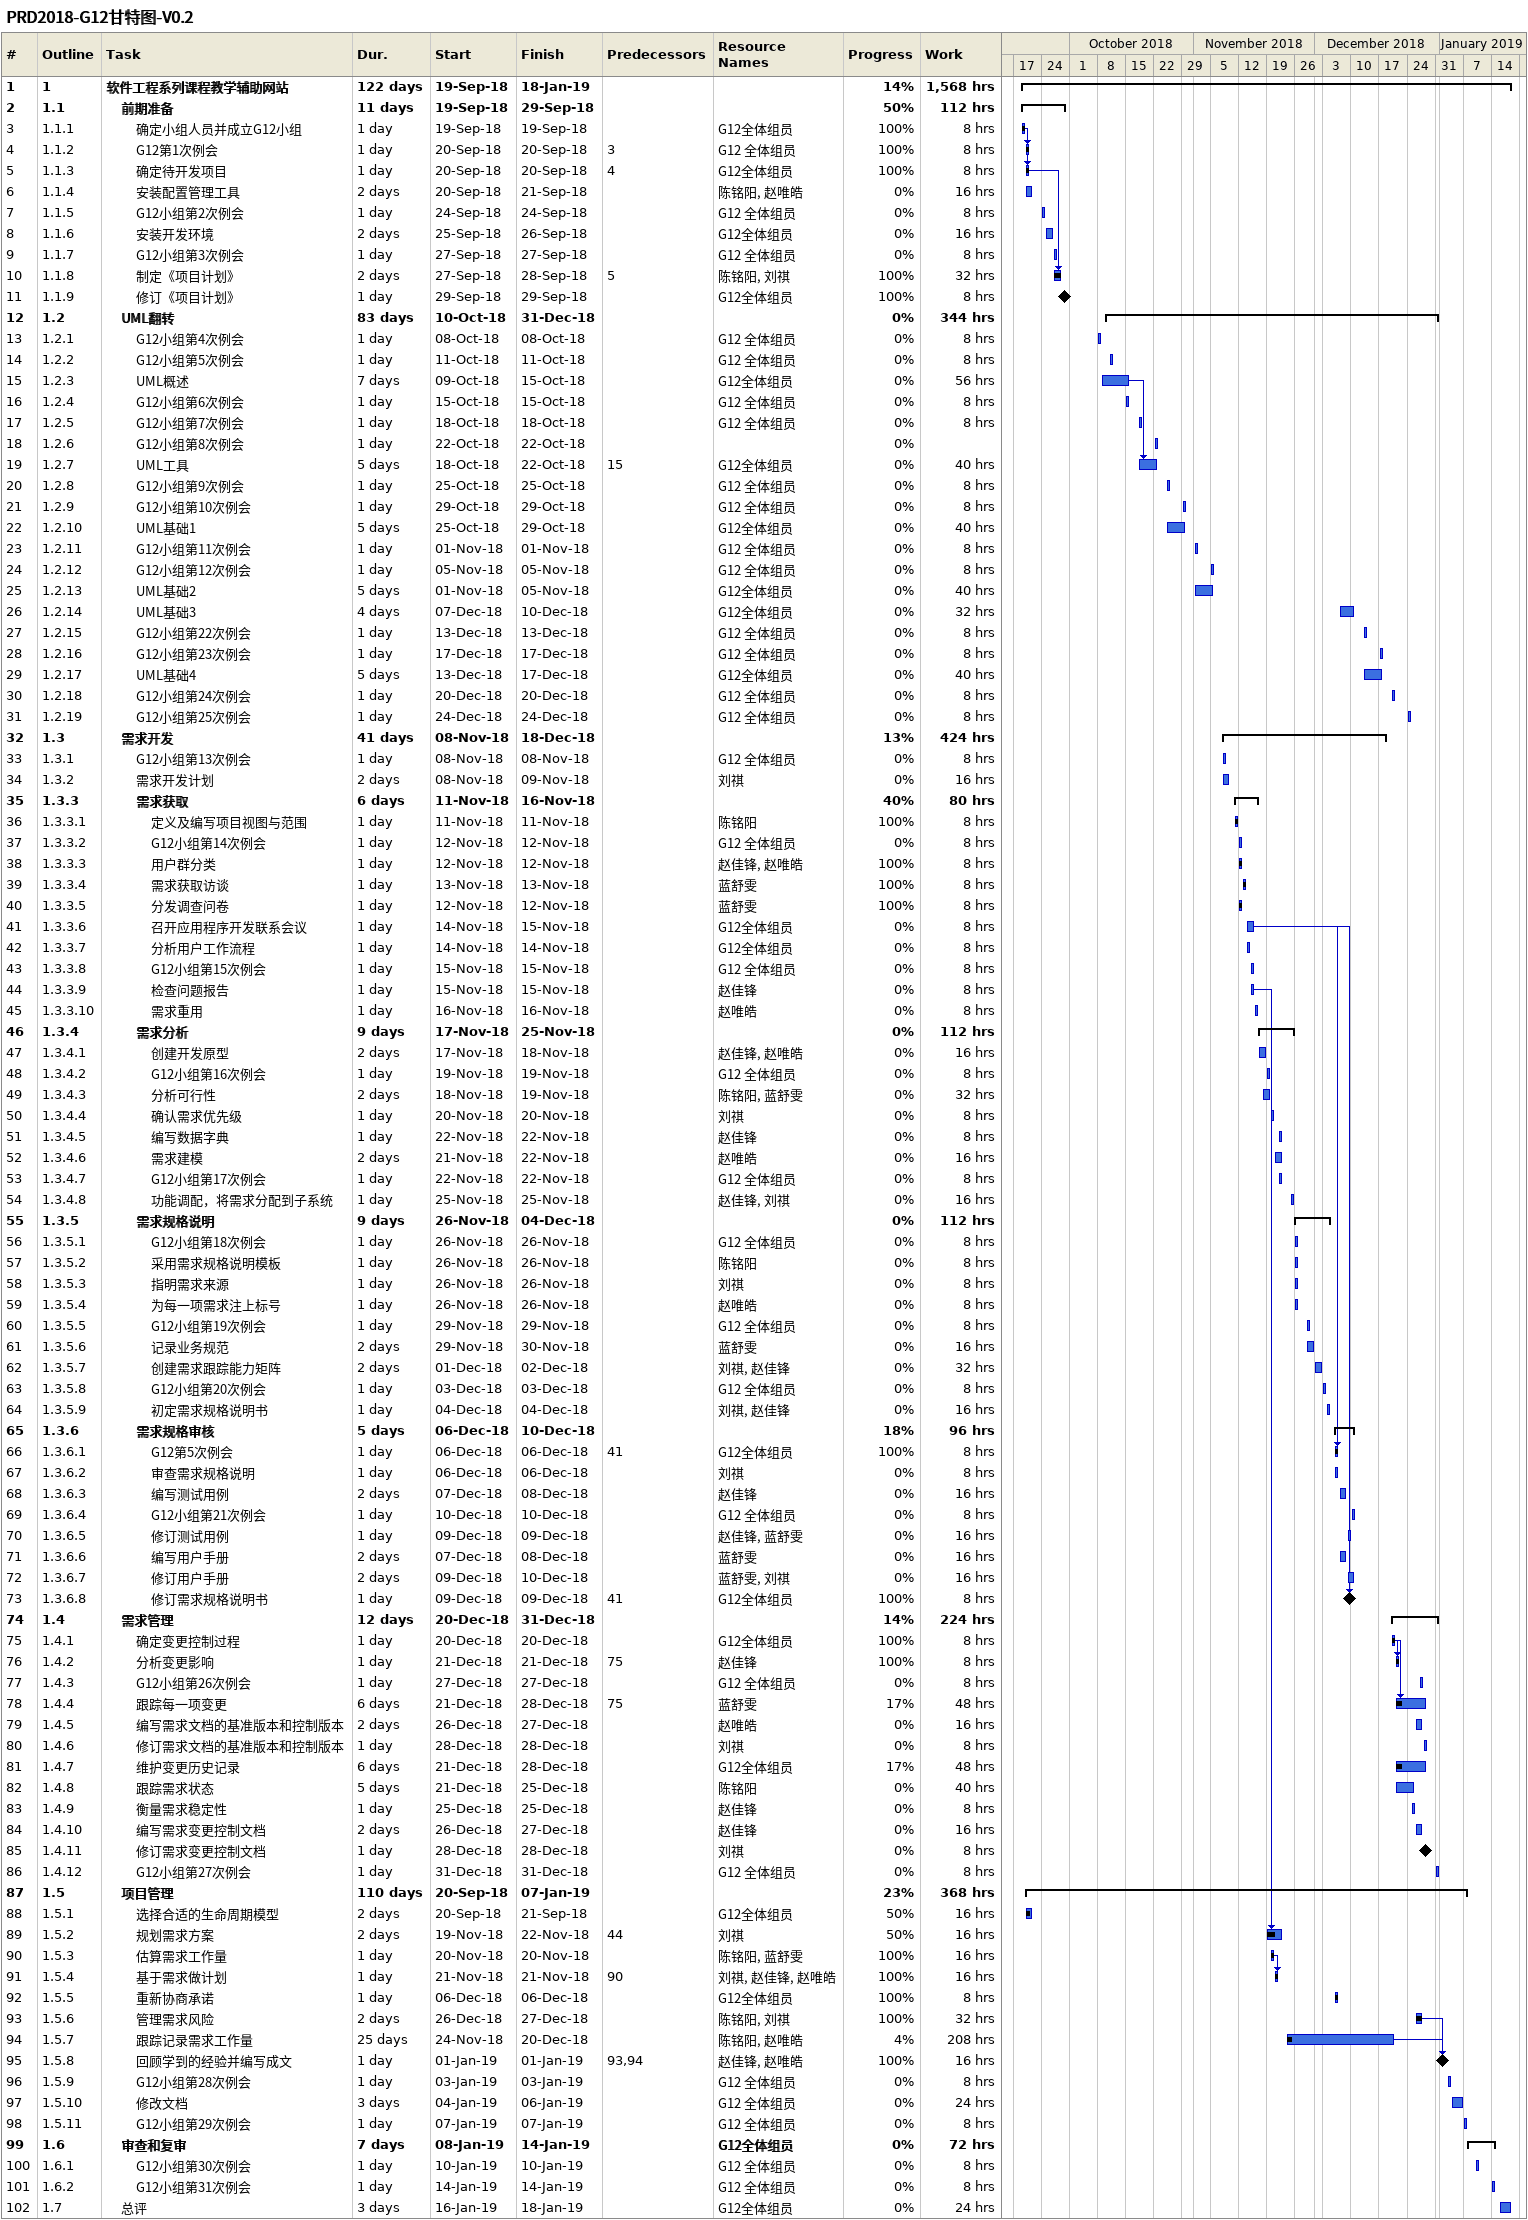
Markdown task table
PRD2018-G12甘特图-V0.2

| ID | WBS | Task | Duration | Start | Finish | Predecessors | Resources | % complete | Work (h) |
|---|---|---|---|---|---|---|---|---|---|
| 1 | 1 | **软件工程系列课程教学辅助网站** | 122d | 2018-09-19 | 2019-01-18 |  |  | 14 | 1568 |
| 2 | 1.1 | **前期准备** | 11d | 2018-09-19 | 2018-09-29 |  |  | 50 | 112 |
| 3 | 1.1.1 | 确定小组人员并成立G12小组 | 1d | 2018-09-19 | 2018-09-19 |  | G12全体组员 | 100 | 8 |
| 4 | 1.1.2 | G12第1次例会 | 1d | 2018-09-20 | 2018-09-20 | 3 | G12 全体组员 | 100 | 8 |
| 5 | 1.1.3 | 确定待开发项目 | 1d | 2018-09-20 | 2018-09-20 | 4 | G12全体组员 | 100 | 8 |
| 6 | 1.1.4 | 安装配置管理工具 | 2d | 2018-09-20 | 2018-09-21 |  | 陈铭阳, 赵唯皓 | 0 | 16 |
| 7 | 1.1.5 | G12小组第2次例会 | 1d | 2018-09-24 | 2018-09-24 |  | G12 全体组员 | 0 | 8 |
| 8 | 1.1.6 | 安装开发环境 | 2d | 2018-09-25 | 2018-09-26 |  | G12全体组员 | 0 | 16 |
| 9 | 1.1.7 | G12小组第3次例会 | 1d | 2018-09-27 | 2018-09-27 |  | G12 全体组员 | 0 | 8 |
| 10 | 1.1.8 | 制定《项目计划》 | 2d | 2018-09-27 | 2018-09-28 | 5 | 陈铭阳, 刘祺 | 100 | 32 |
| 11 | 1.1.9 | 修订《项目计划》 | 1d | 2018-09-29 | 2018-09-29 |  | G12全体组员 | 100 | 8 |
| 12 | 1.2 | **UML翻转** | 83d | 2018-10-10 | 2018-12-31 |  |  | 0 | 344 |
| 13 | 1.2.1 | G12小组第4次例会 | 1d | 2018-10-08 | 2018-10-08 |  | G12 全体组员 | 0 | 8 |
| 14 | 1.2.2 | G12小组第5次例会 | 1d | 2018-10-11 | 2018-10-11 |  | G12 全体组员 | 0 | 8 |
| 15 | 1.2.3 | UML概述 | 7d | 2018-10-09 | 2018-10-15 |  | G12全体组员 | 0 | 56 |
| 16 | 1.2.4 | G12小组第6次例会 | 1d | 2018-10-15 | 2018-10-15 |  | G12 全体组员 | 0 | 8 |
| 17 | 1.2.5 | G12小组第7次例会 | 1d | 2018-10-18 | 2018-10-18 |  | G12 全体组员 | 0 | 8 |
| 18 | 1.2.6 | G12小组第8次例会 | 1d | 2018-10-22 | 2018-10-22 |  |  | 0 |  |
| 19 | 1.2.7 | UML工具 | 5d | 2018-10-18 | 2018-10-22 | 15 | G12全体组员 | 0 | 40 |
| 20 | 1.2.8 | G12小组第9次例会 | 1d | 2018-10-25 | 2018-10-25 |  | G12 全体组员 | 0 | 8 |
| 21 | 1.2.9 | G12小组第10次例会 | 1d | 2018-10-29 | 2018-10-29 |  | G12 全体组员 | 0 | 8 |
| 22 | 1.2.10 | UML基础1 | 5d | 2018-10-25 | 2018-10-29 |  | G12全体组员 | 0 | 40 |
| 23 | 1.2.11 | G12小组第11次例会 | 1d | 2018-11-01 | 2018-11-01 |  | G12 全体组员 | 0 | 8 |
| 24 | 1.2.12 | G12小组第12次例会 | 1d | 2018-11-05 | 2018-11-05 |  | G12 全体组员 | 0 | 8 |
| 25 | 1.2.13 | UML基础2 | 5d | 2018-11-01 | 2018-11-05 |  | G12全体组员 | 0 | 40 |
| 26 | 1.2.14 | UML基础3 | 4d | 2018-12-07 | 2018-12-10 |  | G12全体组员 | 0 | 32 |
| 27 | 1.2.15 | G12小组第22次例会 | 1d | 2018-12-13 | 2018-12-13 |  | G12 全体组员 | 0 | 8 |
| 28 | 1.2.16 | G12小组第23次例会 | 1d | 2018-12-17 | 2018-12-17 |  | G12 全体组员 | 0 | 8 |
| 29 | 1.2.17 | UML基础4 | 5d | 2018-12-13 | 2018-12-17 |  | G12全体组员 | 0 | 40 |
| 30 | 1.2.18 | G12小组第24次例会 | 1d | 2018-12-20 | 2018-12-20 |  | G12 全体组员 | 0 | 8 |
| 31 | 1.2.19 | G12小组第25次例会 | 1d | 2018-12-24 | 2018-12-24 |  | G12 全体组员 | 0 | 8 |
| 32 | 1.3 | **需求开发** | 41d | 2018-11-08 | 2018-12-18 |  |  | 13 | 424 |
| 33 | 1.3.1 | G12小组第13次例会 | 1d | 2018-11-08 | 2018-11-08 |  | G12 全体组员 | 0 | 8 |
| 34 | 1.3.2 | 需求开发计划 | 2d | 2018-11-08 | 2018-11-09 |  | 刘祺 | 0 | 16 |
| 35 | 1.3.3 | **需求获取** | 6d | 2018-11-11 | 2018-11-16 |  |  | 40 | 80 |
| 36 | 1.3.3.1 | 定义及编写项目视图与范围 | 1d | 2018-11-11 | 2018-11-11 |  | 陈铭阳 | 100 | 8 |
| 37 | 1.3.3.2 | G12小组第14次例会 | 1d | 2018-11-12 | 2018-11-12 |  | G12 全体组员 | 0 | 8 |
| 38 | 1.3.3.3 | 用户群分类 | 1d | 2018-11-12 | 2018-11-12 |  | 赵佳锋, 赵唯皓 | 100 | 8 |
| 39 | 1.3.3.4 | 需求获取访谈 | 1d | 2018-11-13 | 2018-11-13 |  | 蓝舒雯 | 100 | 8 |
| 40 | 1.3.3.5 | 分发调查问卷 | 1d | 2018-11-12 | 2018-11-12 |  | 蓝舒雯 | 100 | 8 |
| 41 | 1.3.3.6 | 召开应用程序开发联系会议 | 1d | 2018-11-14 | 2018-11-15 |  | G12全体组员 | 0 | 8 |
| 42 | 1.3.3.7 | 分析用户工作流程 | 1d | 2018-11-14 | 2018-11-14 |  | G12全体组员 | 0 | 8 |
| 43 | 1.3.3.8 | G12小组第15次例会 | 1d | 2018-11-15 | 2018-11-15 |  | G12 全体组员 | 0 | 8 |
| 44 | 1.3.3.9 | 检查问题报告 | 1d | 2018-11-15 | 2018-11-15 |  | 赵佳锋 | 0 | 8 |
| 45 | 1.3.3.10 | 需求重用 | 1d | 2018-11-16 | 2018-11-16 |  | 赵唯皓 | 0 | 8 |
| 46 | 1.3.4 | **需求分析** | 9d | 2018-11-17 | 2018-11-25 |  |  | 0 | 112 |
| 47 | 1.3.4.1 | 创建开发原型 | 2d | 2018-11-17 | 2018-11-18 |  | 赵佳锋, 赵唯皓 | 0 | 16 |
| 48 | 1.3.4.2 | G12小组第16次例会 | 1d | 2018-11-19 | 2018-11-19 |  | G12 全体组员 | 0 | 8 |
| 49 | 1.3.4.3 | 分析可行性 | 2d | 2018-11-18 | 2018-11-19 |  | 陈铭阳, 蓝舒雯 | 0 | 32 |
| 50 | 1.3.4.4 | 确认需求优先级 | 1d | 2018-11-20 | 2018-11-20 |  | 刘祺 | 0 | 8 |
| 51 | 1.3.4.5 | 编写数据字典 | 1d | 2018-11-22 | 2018-11-22 |  | 赵佳锋 | 0 | 8 |
| 52 | 1.3.4.6 | 需求建模 | 2d | 2018-11-21 | 2018-11-22 |  | 赵唯皓 | 0 | 16 |
| 53 | 1.3.4.7 | G12小组第17次例会 | 1d | 2018-11-22 | 2018-11-22 |  | G12 全体组员 | 0 | 8 |
| 54 | 1.3.4.8 | 功能调配，将需求分配到子系统 | 1d | 2018-11-25 | 2018-11-25 |  | 赵佳锋, 刘祺 | 0 | 16 |
| 55 | 1.3.5 | **需求规格说明** | 9d | 2018-11-26 | 2018-12-04 |  |  | 0 | 112 |
| 56 | 1.3.5.1 | G12小组第18次例会 | 1d | 2018-11-26 | 2018-11-26 |  | G12 全体组员 | 0 | 8 |
| 57 | 1.3.5.2 | 采用需求规格说明模板 | 1d | 2018-11-26 | 2018-11-26 |  | 陈铭阳 | 0 | 8 |
| 58 | 1.3.5.3 | 指明需求来源 | 1d | 2018-11-26 | 2018-11-26 |  | 刘祺 | 0 | 8 |
| 59 | 1.3.5.4 | 为每一项需求注上标号 | 1d | 2018-11-26 | 2018-11-26 |  | 赵唯皓 | 0 | 8 |
| 60 | 1.3.5.5 | G12小组第19次例会 | 1d | 2018-11-29 | 2018-11-29 |  | G12 全体组员 | 0 | 8 |
| 61 | 1.3.5.6 | 记录业务规范 | 2d | 2018-11-29 | 2018-11-30 |  | 蓝舒雯 | 0 | 16 |
| 62 | 1.3.5.7 | 创建需求跟踪能力矩阵 | 2d | 2018-12-01 | 2018-12-02 |  | 刘祺, 赵佳锋 | 0 | 32 |
| 63 | 1.3.5.8 | G12小组第20次例会 | 1d | 2018-12-03 | 2018-12-03 |  | G12 全体组员 | 0 | 8 |
| 64 | 1.3.5.9 | 初定需求规格说明书 | 1d | 2018-12-04 | 2018-12-04 |  | 刘祺, 赵佳锋 | 0 | 16 |
| 65 | 1.3.6 | **需求规格审核** | 5d | 2018-12-06 | 2018-12-10 |  |  | 18 | 96 |
| 66 | 1.3.6.1 | G12第5次例会 | 1d | 2018-12-06 | 2018-12-06 | 41 | G12全体组员 | 100 | 8 |
| 67 | 1.3.6.2 | 审查需求规格说明 | 1d | 2018-12-06 | 2018-12-06 |  | 刘祺 | 0 | 8 |
| 68 | 1.3.6.3 | 编写测试用例 | 2d | 2018-12-07 | 2018-12-08 |  | 赵佳锋 | 0 | 16 |
| 69 | 1.3.6.4 | G12小组第21次例会 | 1d | 2018-12-10 | 2018-12-10 |  | G12 全体组员 | 0 | 8 |
| 70 | 1.3.6.5 | 修订测试用例 | 1d | 2018-12-09 | 2018-12-09 |  | 赵佳锋, 蓝舒雯 | 0 | 16 |
| 71 | 1.3.6.6 | 编写用户手册 | 2d | 2018-12-07 | 2018-12-08 |  | 蓝舒雯 | 0 | 16 |
| 72 | 1.3.6.7 | 修订用户手册 | 2d | 2018-12-09 | 2018-12-10 |  | 蓝舒雯, 刘祺 | 0 | 16 |
| 73 | 1.3.6.8 | 修订需求规格说明书 | 1d | 2018-12-09 | 2018-12-09 | 41 | G12全体组员 | 100 | 8 |
| 74 | 1.4 | **需求管理** | 12d | 2018-12-20 | 2018-12-31 |  |  | 14 | 224 |
| 75 | 1.4.1 | 确定变更控制过程 | 1d | 2018-12-20 | 2018-12-20 |  | G12全体组员 | 100 | 8 |
| 76 | 1.4.2 | 分析变更影响 | 1d | 2018-12-21 | 2018-12-21 | 75 | 赵佳锋 | 100 | 8 |
| 77 | 1.4.3 | G12小组第26次例会 | 1d | 2018-12-27 | 2018-12-27 |  | G12 全体组员 | 0 | 8 |
| 78 | 1.4.4 | 跟踪每一项变更 | 6d | 2018-12-21 | 2018-12-28 | 75 | 蓝舒雯 | 17 | 48 |
| 79 | 1.4.5 | 编写需求文档的基准版本和控制版本 | 2d | 2018-12-26 | 2018-12-27 |  | 赵唯皓 | 0 | 16 |
| 80 | 1.4.6 | 修订需求文档的基准版本和控制版本 | 1d | 2018-12-28 | 2018-12-28 |  | 刘祺 | 0 | 8 |
| 81 | 1.4.7 | 维护变更历史记录 | 6d | 2018-12-21 | 2018-12-28 |  | G12全体组员 | 17 | 48 |
| 82 | 1.4.8 | 跟踪需求状态 | 5d | 2018-12-21 | 2018-12-25 |  | 陈铭阳 | 0 | 40 |
| 83 | 1.4.9 | 衡量需求稳定性 | 1d | 2018-12-25 | 2018-12-25 |  | 赵佳锋 | 0 | 8 |
| 84 | 1.4.10 | 编写需求变更控制文档 | 2d | 2018-12-26 | 2018-12-27 |  | 赵佳锋 | 0 | 16 |
| 85 | 1.4.11 | 修订需求变更控制文档 | 1d | 2018-12-28 | 2018-12-28 |  | 刘祺 | 0 | 8 |
| 86 | 1.4.12 | G12小组第27次例会 | 1d | 2018-12-31 | 2018-12-31 |  | G12 全体组员 | 0 | 8 |
| 87 | 1.5 | **项目管理** | 110d | 2018-09-20 | 2019-01-07 |  |  | 23 | 368 |
| 88 | 1.5.1 | 选择合适的生命周期模型 | 2d | 2018-09-20 | 2018-09-21 |  | G12全体组员 | 50 | 16 |
| 89 | 1.5.2 | 规划需求方案 | 2d | 2018-11-19 | 2018-11-22 | 44 | 刘祺 | 50 | 16 |
| 90 | 1.5.3 | 估算需求工作量 | 1d | 2018-11-20 | 2018-11-20 |  | 陈铭阳, 蓝舒雯 | 100 | 16 |
| 91 | 1.5.4 | 基于需求做计划 | 1d | 2018-11-21 | 2018-11-21 | 90 | 刘祺, 赵佳锋, 赵唯皓 | 100 | 16 |
| 92 | 1.5.5 | 重新协商承诺 | 1d | 2018-12-06 | 2018-12-06 |  | G12全体组员 | 100 | 8 |
| 93 | 1.5.6 | 管理需求风险 | 2d | 2018-12-26 | 2018-12-27 |  | 陈铭阳, 刘祺 | 100 | 32 |
| 94 | 1.5.7 | 跟踪记录需求工作量 | 25d | 2018-11-24 | 2018-12-20 |  | 陈铭阳, 赵唯皓 | 4 | 208 |
| 95 | 1.5.8 | 回顾学到的经验并编写成文 | 1d | 2019-01-01 | 2019-01-01 | 93, 94 | 赵佳锋, 赵唯皓 | 100 | 16 |
| 96 | 1.5.9 | G12小组第28次例会 | 1d | 2019-01-03 | 2019-01-03 |  | G12 全体组员 | 0 | 8 |
| 97 | 1.5.10 | 修改文档 | 3d | 2019-01-04 | 2019-01-06 |  | G12 全体组员 | 0 | 24 |
| 98 | 1.5.11 | G12小组第29次例会 | 1d | 2019-01-07 | 2019-01-07 |  | G12 全体组员 | 0 | 8 |
| 99 | 1.6 | **审查和复审** | 7d | 2019-01-08 | 2019-01-14 |  | G12全体组员 | 0 | 72 |
| 100 | 1.6.1 | G12小组第30次例会 | 1d | 2019-01-10 | 2019-01-10 |  | G12 全体组员 | 0 | 8 |
| 101 | 1.6.2 | G12小组第31次例会 | 1d | 2019-01-14 | 2019-01-14 |  | G12 全体组员 | 0 | 8 |
| 102 | 1.7 | 总评 | 3d | 2019-01-16 | 2019-01-18 |  | G12全体组员 | 0 | 24 |
